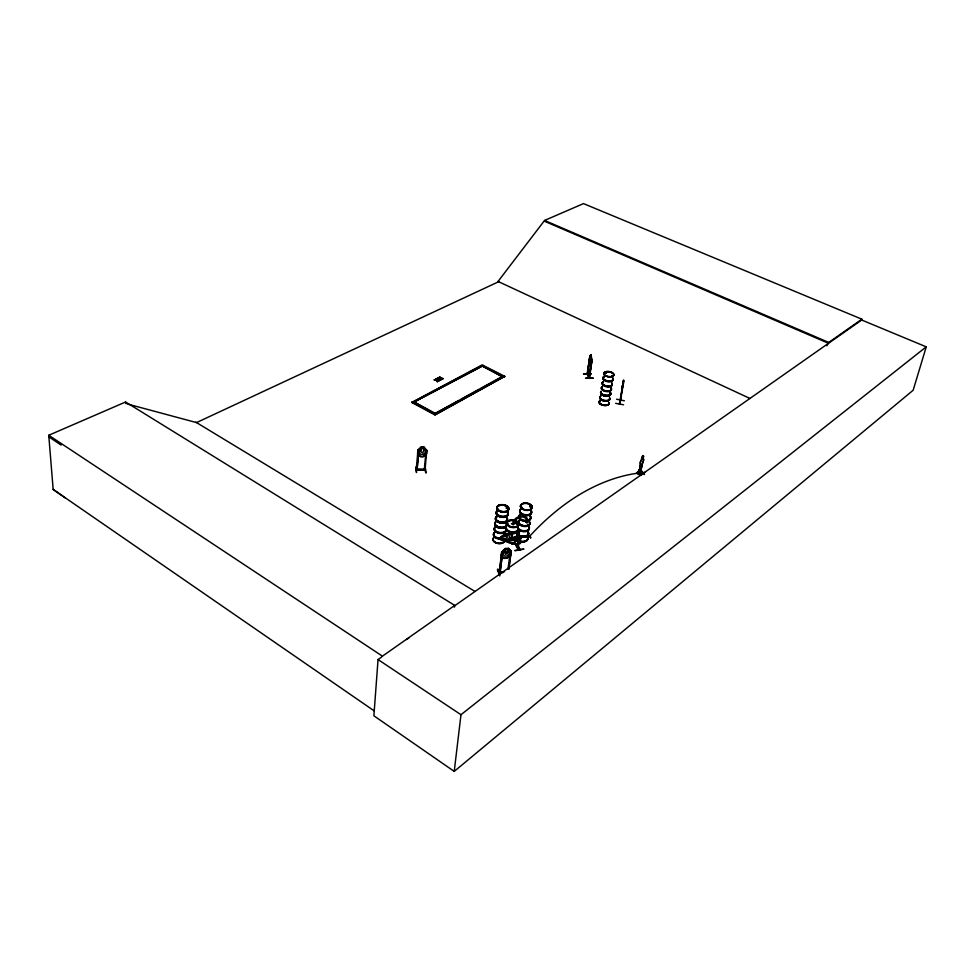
<?xml version="1.0" encoding="UTF-8"?>
<svg xmlns="http://www.w3.org/2000/svg" width="975" height="975" viewBox="0 0 975 975"><rect width="100%" height="100%" fill="white"/><g stroke="black" fill="none" stroke-linecap="round" stroke-linejoin="round"><path stroke-width="1.46" d="M591.788 359.714L591.069 354.607L589.838 356.155L587.084 374.193L589.18 378.142L591.801 359.775M593.153 378.263L585.573 378.239L593.08 378.056M638.991 470.669L639.795 470.827M639.929 470.657L639.332 470.316M639.588 471.023L639.198 470.377M518.334 532.972L519.322 532.021L517.384 547.255L518.907 537.603L521.198 537.457L521.04 538.614L518.834 538.919L521.04 538.614M518.286 539.602L503.661 541.515L503.868 540.759L518.395 538.761L503.868 540.881M518.578 532.947L517.896 539.041L518.566 532.326M518.505 539.138L517.567 539.784M504.623 534.068L519.419 532.289L504.623 534.068L504.648 534.946L519.188 532.643M530.766 505.842L531.29 506.72L529.925 506.671M531.375 506.452L530.595 505.793M530.766 506.829C529.705 506.086 529.462 506.013 530.546 506.098M521.332 507.743L522.149 507.536L521.186 507.597M381.773 656.955L378.056 659.563L373.876 715.784L454.228 771.396L913.148 390.244L926.25 346.844L861.668 320.007L453.655 606.487L454.557 607.047L454.74 605.414L125.604 401.992L48.75 435.264L53.162 489.438L65.142 497.835M517.213 523.831L517.384 523.112M516.031 523.636L516.872 522.88M517.201 546.792L518.602 536.433L519.59 536.299L519.565 537.298L518.578 537.432M411.828 402.504L482.174 364.93L504.758 376.326L434.935 414.936L411.828 402.504L482.113 365.491L500.809 374.924M415.959 467.062L416.508 472.57L415.801 467.415M425.149 469.353L416.447 469.17L416.227 470.096L425.112 470.242L425.173 469.536L416.483 469.45M426.867 450.352L426.599 453.546L423.345 456.629L420.31 456.568L417.592 453.326L417.861 450.194L421.127 447.098L424.162 447.159L426.879 450.413M421.163 447.184L419.238 452.607L421.005 454.496L422.967 454.533L425.1 452.705L425.307 450.352L424.101 447.232L421.127 447.159L417.958 450.279L416.203 469.926M417.008 469.889L418.848 449.962L417.982 450.279M418.787 450.292L417.032 470.145M507.841 524.574C508.816 525.403 507.634 524.05 508.133 524.209M507.914 524.416L508.536 524.526M508.316 524.294L507.743 524.721M507.097 507.78L506.927 508.17M507.049 508.45L507.683 507.865L506.756 508.389M424.198 470.048L425.027 469.341M426.075 450.352L424.247 470.242M416.301 469.926L425.027 470.291L426.77 450.608L425.941 450.426L426.758 450.438M434.155 380.018C439.579 379.08 431.255 380.287 436.654 380.408L437.348 381.688L437.214 380.092L439.518 380.555L437.214 380.092M436.544 380.116C435.106 376.387 437.58 381.908 439.518 380.555M437.068 380.165L436.398 378.495M436.654 380.408L434.192 379.641M437.348 381.688L436.678 380.031M440.078 378.629L437.629 377.861L440.005 377.947L440.773 379.897L440.639 378.3L442.942 378.763L440.639 378.3M434.935 414.936L504.758 376.326M438.019 378.02L439.969 378.324C438.531 374.619 441.017 380.116 442.942 378.763M440.493 378.385L439.822 376.716M440.773 379.897L440.115 378.239L437.629 377.861M497.737 509.267L498.286 509.535M498.481 509.352L497.677 509.194M643.537 456.081C643.11 453.765 641.062 459.188 641.587 459.847A2.901 1.158 -62.9 0 0 640.551 463.832L639.173 472.765L640.624 471.559L642.683 462.187A2.901 1.158 -62.9 0 0 643.049 458.664L643.537 456.081L643.207 458.737A2.901 1.158 -62.9 0 1 642.83 462.26L640.624 471.559M454.228 771.396L460.98 714.712L926.25 346.844M500.626 539.589L501.016 536.969L505.074 533.971L508.889 533.447L512.338 535.47C513.654 539.565 501.698 544.44 511.96 537.981M501.296 538.566L501.406 537.725L504.745 536.482L507.78 536.872L506.098 538.748L501.333 538.627A5.996 3.62 7.1 0 1 494.496 536.786A5.996 3.62 7.1 0 1 494.91 532.387M499.858 574.665L497.933 569.327L499.907 574.238M497.957 569.327L497.384 569.79L499.822 575.933M501.26 555.421L501.662 552.069L505.257 548.511L508.499 548.303L511.217 551.338L508.84 569.168M749.982 398.47L498.042 281.458L544.574 220.447L583.489 203.604L861.888 319.191L861.668 320.007M503.124 572.569L499.163 572.91L501.759 552.082L505.257 548.511M518.298 539.516L503.77 541.71L503.856 541.028M502.686 551.753L500.041 572.91L502.686 552.082M511.899 538.017L512.302 535.409L508.84 533.532M507.999 569.242L510.327 551.119M511.692 544.355L520.528 543.465M508.755 568.961L511.18 551.265L508.402 548.328L509.535 551.436L509.206 553.898L506.866 556.018L504.794 556.201L503.003 554.422L505.294 548.584M622.294 387.294L622.184 388.16L623.598 380.201L619.734 404.101L620.673 400.128M515.604 543.843L518.761 549.851L515.617 544.135M514.91 550.436C534.263 547.292 516.713 550.473 515.056 550.741M516.701 543.709L519.907 549.681M517.506 538.956L517.53 539.918L518.395 539.797M519.297 532.094L517.335 547.207L518.164 547.146M519.2 538.578L518.091 546.67L517.116 546.707M519.59 536.299L518.322 537.249M518.2 547.207L519.419 538.98M519.114 536.628L518.688 537.883C520.406 533.691 516.774 542.831 518.005 546.683M518.871 549.571L515.592 543.855M520.955 538.456L521.113 537.298M622.659 385.125C625.414 370.817 618.784 407.367 623.317 381.542M621.892 390.28L622.026 388.696M622.635 385.222L622.489 386.429L622.867 384.442M616.578 399.214L624.414 400.798M639.027 472.68L640.404 463.759A2.901 1.158 -62.9 0 1 641.44 459.773L642.744 455.617M590.058 356.302L587.34 374.558L589.851 356.216L591.069 354.607M587.084 374.193L587.596 374.546L590.204 356.228M591.996 360.141L589.058 378.068L591.764 359.543M592.069 359.775L589.473 378.129L587.425 374.156M590.96 374.01L583.525 374.193L590.862 373.766M623.232 382.517L623.586 380.299M623.086 383.163L623.513 381.115M615.639 403.345L623.549 404.783M620.271 400.067L619.418 404.04L619.552 403.297M619.442 403.991L623.464 380.872M619.783 404.028L623.756 381.956M620.246 400.481L620.368 399.823M640.904 475.459L636.98 473.484L637.65 471.717L639.588 472.717L639.405 473.704L641.44 472.278C642.818 470.925 639.125 469.024 639.503 471.278L637.455 472.704L641.696 474.898L638.942 473.57M638.113 472.241L639.234 469.67L639.125 471.839M638.284 472.339L638.82 470.023L639.003 470.718M639.234 469.67L638.844 471.729L644.536 474.459L638.966 472.095M639.588 472.717L639.173 474.082L641.587 472.4L641.818 471.169M639.868 470.169L639.271 471.888M530.107 535.75L530.656 537.859L530.107 535.75A327.673 200.618 -82.3 0 1 645.194 472.351M826.849 345.784L828.738 342.444L861.888 319.191M519.358 532.935L518.322 532.764M591.155 355.509L590.618 360.762L591.228 355.509M590.192 356.874L590.984 354.705L591.569 359.482L590.509 362.468L589.863 359.019M583.525 374.071L590.96 373.888M638.649 470.291L639.405 469.755M589.156 377.41L587.669 374.083M422.126 447.61L420.773 451.657L422.638 452.912L423.82 450.328L423.101 447.622L422.126 447.659M612.288 376.338L611.959 376.253M611.812 376.143L612.495 375.887M605.451 372.523L605.548 373.193M605.95 372.511L605.317 372.535M506.293 548.925L504.867 551.826L505.562 554.458L507.768 553.008L507.329 548.84L506.317 548.998M517.737 523.599L516.055 523.404M516.36 523.599L516.555 522.917M517.798 523.551L516.067 523.209M507.829 508.402L507.146 507.475M506.293 507.683L506.988 507.5L506.464 508.17M639.429 471.766L643.61 473.533M639.612 471.51L637.516 473.131M637.772 472.96L637.016 473.497M497.823 569.692L499.736 574.616M518.383 549.912L515.178 544.16M589.497 359.032L590.338 364.553L591.472 362.968M501.369 555.384L503.99 558.419L507.146 558.078L510.778 554.617M501.345 555.311L504.051 558.334L507.195 558.151L510.742 554.556M417.592 453.326L420.31 456.568L423.333 456.568L426.502 453.521M516.653 523.599L517.506 523.477M529.998 505.867L529.876 506.781M522.112 507.609L522.161 507.475M606.048 373.376L605.926 372.535L605.804 373.23M606.352 373.279L606.133 372.633M509.827 549.754L506.366 552.313L503.453 550.29M417.154 469.426L416.447 469.194M454.74 605.414L382.432 656.163L48.75 435.264M406.563 639.551L409.037 637.808M637.65 471.717L639.405 472.851M458.737 400.664L433.717 414.278L503.563 375.728L504.684 376.886M461.37 399.226L478.481 389.903M481.114 388.477L502.186 377.008M529.754 506.001L530.437 505.818M530.168 505.854L530.4 506.476M531.022 506.439L530.388 506.525M521.857 507.378L521.722 507.841M499.358 571.911L500.273 572.288M517.079 523.867L517.64 523.27M519.687 536.457L518.602 536.433M518.712 537.676L521.198 537.457M504.538 534.751L519.212 532.777M500.187 572.081L504.575 571.703M499.298 572.203L503.197 572.033M503.039 572.349L499.48 572.215M502.673 552.008L501.832 552.143L499.371 572.934M511.107 551.375L510.254 551.448L511.217 551.338M501.918 552.362L502.771 552.289M501.577 552.703L511.095 551.911M517.189 523.941L516.543 523.867M507.293 508.511L506.305 508.243M589.631 363.2L590.423 364.553M425.283 467.622C423.272 465.209 427.818 480.967 425.283 467.598M418.811 450.462L417.861 450.243M507.171 507.573L507.756 507.853M520.272 549.644L517.091 543.904M440.529 378.008L442.979 378.385M437.105 379.787L439.554 380.165M500.699 539.467L507.11 539.809L509.572 537.871L509.791 536.201L507.768 534.836L500.918 536.945L505.111 534.032M127.116 403.918L196.536 422.589L498.7 281.702L498.103 281.422M544.574 220.447L828.738 342.444M544.477 221.24L828.518 343.285M639.685 470.291L641.623 471.303M639.503 471.278L643.488 473.375M640.197 472.79L642.83 474.094M637.455 473.155L641.379 475.13M637.223 473.082L641.233 475.227M434.85 413.107L414.156 401.992L429.622 410.914M411.877 401.919L434.996 414.351M195.902 422.199L474.947 591.411M378.056 659.563L460.98 714.712M48.884 436.849L61.12 445.1M53.162 489.438L374.303 710.958M440.602 378.678L441.175 379.689M439.42 376.923L440.005 377.947M437.178 380.469L437.751 381.481M435.996 378.702L436.568 379.726M504.099 541.454L500.736 539.528M497.884 569.363L499.846 574.275M125.604 401.992L125.678 403.528M612.702 377.8A5.07 2.535 9.3 0 1 611.008 380.774A5.07 2.535 9.3 0 1 604.573 379.677A5.07 2.535 9.3 0 1 604.061 376.326M611.861 383.175A5.131 2.584 9.3 0 1 610.143 386.197A5.131 2.584 9.3 0 1 603.635 385.088A5.131 2.584 9.3 0 1 603.123 381.688M612.958 379.336A5.07 2.535 9.3 0 1 606.889 381.53A5.07 2.535 9.3 0 1 603.927 377.179M611.849 382.883A5.058 2.547 9.3 0 1 610.155 385.868A5.058 2.547 9.3 0 1 603.732 384.784A5.058 2.547 9.3 0 1 603.22 381.42M611.703 383.736A5.058 2.547 9.3 0 1 610.009 386.722A5.058 2.547 9.3 0 1 603.598 385.637A5.058 2.547 9.3 0 1 603.086 382.273M611.033 387.818A5.058 2.559 9.4 0 1 606.669 390.951A5.058 2.559 9.4 0 1 601.794 386.868M611.825 383.443A5.131 2.584 9.3 0 1 610.106 386.466A5.131 2.584 9.3 0 1 603.598 385.357A5.131 2.584 9.3 0 1 603.074 381.944M612.678 378.349A5.143 2.572 9.3 0 1 610.959 381.359A5.143 2.572 9.3 0 1 604.439 380.25A5.143 2.572 9.3 0 1 603.915 376.862M612.714 378.093A5.143 2.572 9.3 0 1 610.996 381.103A5.143 2.572 9.3 0 1 604.476 379.994A5.143 2.572 9.3 0 1 603.952 376.594M610.996 388.026A5.058 2.559 9.4 0 1 606.633 391.158A5.058 2.559 9.4 0 1 601.758 387.075M609.838 398.263A5.094 2.608 9.4 0 1 603.732 400.53A5.094 2.608 9.4 0 1 600.758 396.069M609.814 397.958A5.021 2.572 9.4 0 1 603.793 400.201A5.021 2.572 9.4 0 1 600.868 395.801M609.29 398.105A5.021 2.572 9.4 0 1 604.951 401.273A5.021 2.572 9.4 0 1 600.112 397.166M609.009 402.833A5.021 2.584 9.4 0 1 602.989 405.088A5.021 2.584 9.4 0 1 600.052 400.664M609.789 398.519A5.094 2.608 9.4 0 1 604.342 400.92A5.094 2.608 9.4 0 1 600.1 396.862M610.911 388.452A5.033 2.547 9.4 0 1 609.217 391.438A5.033 2.547 9.4 0 1 602.83 390.353A5.033 2.547 9.4 0 1 602.318 386.977M610.972 388.196A5.058 2.559 9.4 0 1 609.265 391.194A5.058 2.559 9.4 0 1 602.855 390.097A5.058 2.559 9.4 0 1 602.343 386.722M610.289 392.535A5.107 2.596 9.4 0 1 605.877 395.716A5.107 2.596 9.4 0 1 600.966 391.572M609.546 392.121A5.107 2.596 9.4 0 1 609.509 395.497A5.107 2.596 9.4 0 1 603.086 395.277A5.107 2.596 9.4 0 1 600.917 391.828M529.608 516.177A5.923 3.51 7.9 0 1 528.608 520.821A5.923 3.51 7.9 0 1 520.65 519.907A5.923 3.51 7.9 0 1 520.297 515.117M529.717 515.824A6.008 3.559 7.9 0 1 528.706 520.528A6.008 3.559 7.9 0 1 520.638 519.614A6.008 3.559 7.9 0 1 520.272 514.751M530.047 522.466A5.923 3.522 7.9 0 1 523.173 525.671A5.923 3.522 7.9 0 1 518.846 520.297A5.899 3.51 7.9 0 0 523.197 525.537A5.899 3.51 7.9 0 0 530.034 522.344M530.01 522.71A5.923 3.522 7.9 0 1 523.136 525.915A5.923 3.522 7.9 0 1 518.822 520.54M531.241 511.095A6.021 3.547 7.9 0 1 525.379 515.373A6.021 3.547 7.9 0 1 520.199 509.84M530.461 516.104A5.923 3.498 7.9 0 1 527.902 520.15A5.923 3.498 7.9 0 1 520.431 518.712A5.923 3.498 7.9 0 1 520.418 514.166M531.119 511.436A5.935 3.498 7.9 0 1 525.342 515.653A5.935 3.498 7.9 0 1 520.223 510.193M530.485 516.421A6.008 3.559 7.9 0 1 527.889 520.528A6.008 3.559 7.9 0 1 520.321 519.066A6.008 3.559 7.9 0 1 520.309 514.459M530.546 509.925A6.021 3.547 7.9 0 1 529.913 514.434A6.021 3.547 7.9 0 1 522.234 514.154A6.021 3.547 7.9 0 1 520.236 509.547M530.534 509.62A5.947 3.498 7.9 0 1 529.523 514.239A5.947 3.498 7.9 0 1 521.54 513.325A5.947 3.498 7.9 0 1 521.186 508.548M528.218 532.569A5.96 3.583 7.9 0 1 524.696 536.896A5.96 3.583 7.9 0 1 517.079 534.068M526.756 536.628A5.874 3.547 7.9 0 1 524.672 541.673A5.874 3.547 7.9 0 1 516.482 539.004A5.85 3.534 7.9 0 0 524.66 541.649A5.85 3.534 7.9 0 0 526.719 536.628M529.925 523.173A5.899 3.51 7.9 0 1 524.611 526.549A5.899 3.51 7.9 0 1 518.249 522.771M518.31 521.857A5.899 3.51 7.9 0 1 519.602 520.309M526.768 536.311A5.85 3.534 7.9 0 1 524.014 541.454A5.85 3.534 7.9 0 1 516.226 537.737M528.998 527.036A5.984 3.571 7.9 0 1 525.464 531.338A5.984 3.571 7.9 0 1 517.835 528.523M528.877 527.365A5.899 3.522 7.9 0 1 525.391 531.619A5.899 3.522 7.9 0 1 517.871 528.828M528.255 532.277A5.96 3.583 7.9 0 1 524.733 536.603A5.96 3.583 7.9 0 1 517.116 533.776M529.035 526.744A5.984 3.571 7.9 0 1 525.501 531.058A5.984 3.571 7.9 0 1 517.871 528.231M529.011 526.439A5.899 3.522 7.9 0 1 525.525 530.68A5.899 3.522 7.9 0 1 517.993 527.902M517.152 534.946A5.899 3.559 7.5 0 1 510.266 538.2M517.286 534.629A5.984 3.607 7.5 0 1 510.291 537.92M505.745 535.19A5.984 3.607 7.5 0 1 505.428 534.227M516.214 538.639A5.899 3.571 7.5 0 1 513.374 542.807A5.899 3.571 7.5 0 1 505.867 541.028M516.238 538.444A5.899 3.571 7.5 0 1 513.398 542.612A5.899 3.571 7.5 0 1 505.891 540.832M517.701 528.133A5.996 3.595 7.5 0 1 513.35 532.533A5.996 3.595 7.5 0 1 506.147 528.682M517.286 534.02A5.899 3.559 7.5 0 1 511.924 537.444M505.903 534.568A5.899 3.559 7.5 0 1 505.672 532.703M517.579 528.462A5.911 3.547 7.5 0 1 514.032 532.74A5.911 3.547 7.5 0 1 506.513 529.937M517.323 534.349A5.984 3.607 7.5 0 1 511.887 537.81M505.793 534.897A5.984 3.607 7.5 0 1 505.464 533.947M517.737 527.853A5.996 3.595 7.5 0 1 513.398 532.24A5.996 3.595 7.5 0 1 506.183 528.389M517.713 527.536A5.911 3.547 7.5 0 1 513.423 531.862A5.911 3.547 7.5 0 1 506.305 528.072M507.439 519.383A6.045 3.583 7.1 0 1 501.113 522.758A6.045 3.583 7.1 0 1 495.544 518.03M496.043 517.177A6.045 3.583 7.1 0 1 496.909 516.457M506.391 523.477A5.947 3.559 7.1 0 1 500.48 527.768A5.947 3.559 7.1 0 1 495.483 522.234M506.415 523.283A5.96 3.559 7.1 0 1 500.504 527.572A5.96 3.559 7.1 0 1 495.507 522.039M507.134 511.899A6.057 3.583 7.1 0 1 506.378 516.445A6.057 3.583 7.1 0 1 498.652 516.177A6.057 3.583 7.1 0 1 496.75 511.534M507.731 513.13A5.972 3.534 7.1 0 1 501.796 517.384A5.972 3.534 7.1 0 1 496.775 511.887M507.475 519.09A6.045 3.583 7.1 0 1 501.15 522.466A6.045 3.583 7.1 0 1 495.58 517.737M496.08 516.884A6.045 3.583 7.1 0 1 496.945 516.177M507.171 511.619A6.057 3.571 7.1 0 1 506.427 516.153A6.057 3.571 7.1 0 1 498.688 515.885A6.057 3.571 7.1 0 1 496.787 511.241M507.841 512.192A5.96 3.522 7.1 0 1 501.918 516.421A5.96 3.522 7.1 0 1 496.909 510.949A5.972 3.522 7.1 0 0 498.773 515.519A5.972 3.522 7.1 0 0 506.403 515.787A5.972 3.522 7.1 0 0 507.146 511.302M501.333 538.992A5.911 3.571 7.1 0 1 495.544 537.859A5.911 3.571 7.1 0 1 493.606 534.312M504.343 533.459A5.996 3.62 7.1 0 1 505.05 534.361M504.66 540.26A5.911 3.583 7.1 0 1 497.689 543.538A5.911 3.583 7.1 0 1 493.508 538.09M504.587 540.881A5.887 3.571 7.1 0 1 496.994 543.038A5.911 3.583 7.1 0 1 493.533 537.895M493.569 537.786A5.887 3.571 7.1 0 0 496.994 543.038A5.911 3.583 7.1 0 0 504.599 541.003M506.622 524.928A5.923 3.547 7.1 0 1 499.651 528.145A5.923 3.547 7.1 0 1 495.434 522.758A5.899 3.534 7.1 0 0 499.651 528.133A5.899 3.534 7.1 0 0 506.598 524.928M506.366 523.697A5.947 3.559 7.1 0 1 500.455 527.975A5.947 3.559 7.1 0 1 495.458 522.454M505.769 528.803A6.008 3.607 7.1 0 1 499.797 533.154A6.008 3.607 7.1 0 1 494.752 527.548M501.455 538.054A5.911 3.571 7.1 0 1 495.653 536.933A5.911 3.571 7.1 0 1 493.728 533.374M494.203 532.533A5.911 3.571 7.1 0 1 495.056 531.814M504.355 532.874A5.911 3.571 7.1 0 1 505.367 534.702M505.647 529.133A5.923 3.559 7.1 0 1 499.761 533.435A5.923 3.559 7.1 0 1 494.788 527.902M501.43 538.432A5.996 3.62 7.1 0 1 495.556 537.286A5.996 3.62 7.1 0 1 493.606 533.691M494.093 532.825A5.996 3.62 7.1 0 1 494.947 532.106M504.38 533.167A5.996 3.62 7.1 0 1 505.403 535.031M505.806 528.511A6.008 3.607 7.1 0 1 499.834 532.862A6.008 3.607 7.1 0 1 494.788 527.256M505.769 528.194A5.935 3.559 7.1 0 1 499.883 532.496A5.935 3.559 7.1 0 1 494.898 526.963M524.038 541.747L524.014 541.625A5.874 3.547 7.9 0 0 526.78 536.433A5.874 3.547 7.9 0 1 524.002 541.612L524.038 541.71M528.084 536.238C528.145 540.467 529.778 535.324 528.084 536.238M413.071 402.565L483.344 365.515L413.071 402.565M482.369 366.027L502.539 376.813L482.369 366.027M529.011 521.284L527 523.014L525.391 521.759L526.646 521.601A6.74 4.936 -30.3 0 0 521.101 517.018A6.74 4.936 -30.3 0 0 514.069 523.258L515.324 523.087L513.179 524.842L511.448 523.599L512.692 523.441A8.08 5.911 -30.3 0 1 521.113 515.97A8.08 5.911 -30.3 0 1 527.768 521.454L529.011 521.284M605.975 375.753A5.082 2.523 9.3 0 0 613.872 374.863A5.082 2.523 9.3 0 0 606.755 371.451A5.082 2.523 9.3 0 0 605.975 375.753M605.902 376.192A5.07 2.523 9.3 0 0 613.787 375.302A5.07 2.523 9.3 0 0 606.682 371.889A5.07 2.523 9.3 0 0 605.902 376.192M605.938 375.948A5.094 2.535 9.3 0 0 613.848 375.058A5.094 2.535 9.3 0 0 606.718 371.633A5.094 2.535 9.3 0 0 605.938 375.948M605.792 396.228A5.033 2.559 9.4 0 0 610.131 393.083A5.021 2.559 9.4 0 1 605.792 396.228A5.033 2.559 9.4 0 1 600.941 392.145A5.021 2.559 9.4 0 0 605.792 396.228M602.952 405.259A5.021 2.584 9.4 0 0 608.973 402.992A4.997 2.572 9.4 0 1 602.964 405.247A5.021 2.584 9.4 0 1 600.027 400.835A4.997 2.572 9.4 0 0 602.964 405.247M605.926 395.375A5.033 2.559 9.4 0 0 610.265 392.242A5.033 2.559 9.4 0 1 605.926 395.387A5.033 2.559 9.4 0 1 601.075 391.304A5.033 2.559 9.4 0 0 605.926 395.375M603.013 404.942A4.997 2.572 9.4 0 0 608.997 402.699A4.997 2.572 9.4 0 1 603.013 404.966A4.997 2.572 9.4 0 1 600.1 400.567A4.997 2.572 9.4 0 0 603.013 404.942M522.588 508.852A5.972 3.486 7.9 0 0 532.216 507.597A5.972 3.486 7.9 0 0 524.294 503.015A5.972 3.486 7.9 0 0 522.588 508.852M522.539 509.316A5.947 3.473 7.9 0 0 532.118 508.06A5.947 3.473 7.9 0 0 524.233 503.49A5.947 3.473 7.9 0 0 522.539 509.316M522.563 509.023A5.972 3.486 7.9 0 0 532.192 507.768A5.972 3.486 7.9 0 0 524.27 503.173A5.972 3.486 7.9 0 0 522.563 509.023M524.611 537.164A5.874 3.534 7.9 0 0 528.084 532.898A5.887 3.534 7.9 0 1 524.623 537.164A5.887 3.534 7.9 0 1 517.116 534.373A5.874 3.534 7.9 0 0 524.611 537.164M516.177 537.871A5.874 3.547 7.9 0 0 524.002 541.6A5.874 3.547 7.9 0 1 516.177 537.883M524.745 536.226A5.874 3.522 7.9 0 0 528.218 531.972A5.887 3.534 7.9 0 1 524.745 536.238A5.887 3.534 7.9 0 1 517.237 533.447A5.874 3.522 7.9 0 0 524.745 536.226M508.999 525.988A5.923 3.534 7.5 0 0 518.602 524.708A5.923 3.534 7.5 0 0 510.79 520.077A5.935 3.534 7.5 0 0 508.999 526.013A5.935 3.534 7.5 0 0 518.615 524.733A5.935 3.534 7.5 0 0 510.778 520.102A5.923 3.534 7.5 0 0 508.999 525.988M508.95 526.476A5.911 3.522 7.5 0 0 518.529 525.184A5.911 3.522 7.5 0 0 510.729 520.577A5.911 3.522 7.5 0 0 508.95 526.476M508.974 526.183A5.935 3.534 7.5 0 0 518.59 524.891A5.935 3.534 7.5 0 0 510.766 520.26A5.935 3.534 7.5 0 0 508.974 526.183M501.857 523.087A5.947 3.534 7.1 0 0 506.988 518.773A5.96 3.534 7.1 0 1 501.857 523.1A5.96 3.534 7.1 0 1 495.592 518.371A5.947 3.534 7.1 0 0 501.857 523.087M496.933 516.835A5.947 3.534 7.1 0 0 496.092 517.542A5.96 3.534 7.1 0 1 496.921 516.823M498.981 510.547A5.996 3.522 7.2 0 0 508.718 509.291A5.996 3.522 7.2 0 0 500.845 504.672A5.996 3.522 7.2 0 0 498.981 510.547M499.005 510.522A5.96 3.498 7.2 0 0 508.682 509.279A5.96 3.498 7.2 0 0 500.87 504.684A5.96 3.498 7.2 0 0 499.005 510.522M500.516 527.426A5.935 3.547 7.1 0 0 506.415 523.161A5.923 3.534 7.1 0 1 500.528 527.414A5.935 3.547 7.1 0 1 495.544 521.93A5.923 3.534 7.1 0 0 500.528 527.414M498.944 511.01A5.972 3.51 7.2 0 0 508.633 509.754A5.96 3.498 7.2 0 0 500.809 505.148A5.972 3.51 7.2 0 0 498.944 511.01A5.96 3.498 7.2 0 0 508.621 509.742A5.972 3.51 7.2 0 0 500.797 505.16A5.96 3.498 7.2 0 0 498.944 510.997M498.956 510.729A5.996 3.522 7.2 0 0 508.694 509.474A5.996 3.522 7.2 0 0 500.833 504.843A5.996 3.522 7.2 0 0 498.956 510.729M504.428 521.893A5.947 3.534 7.1 0 0 507.11 517.835A5.96 3.534 7.1 0 1 504.441 521.905A5.96 3.534 7.1 0 1 496.945 520.455A5.96 3.534 7.1 0 1 497.043 515.885A5.947 3.534 7.1 0 0 496.945 520.443A5.947 3.534 7.1 0 0 504.428 521.893"/></g></svg>
